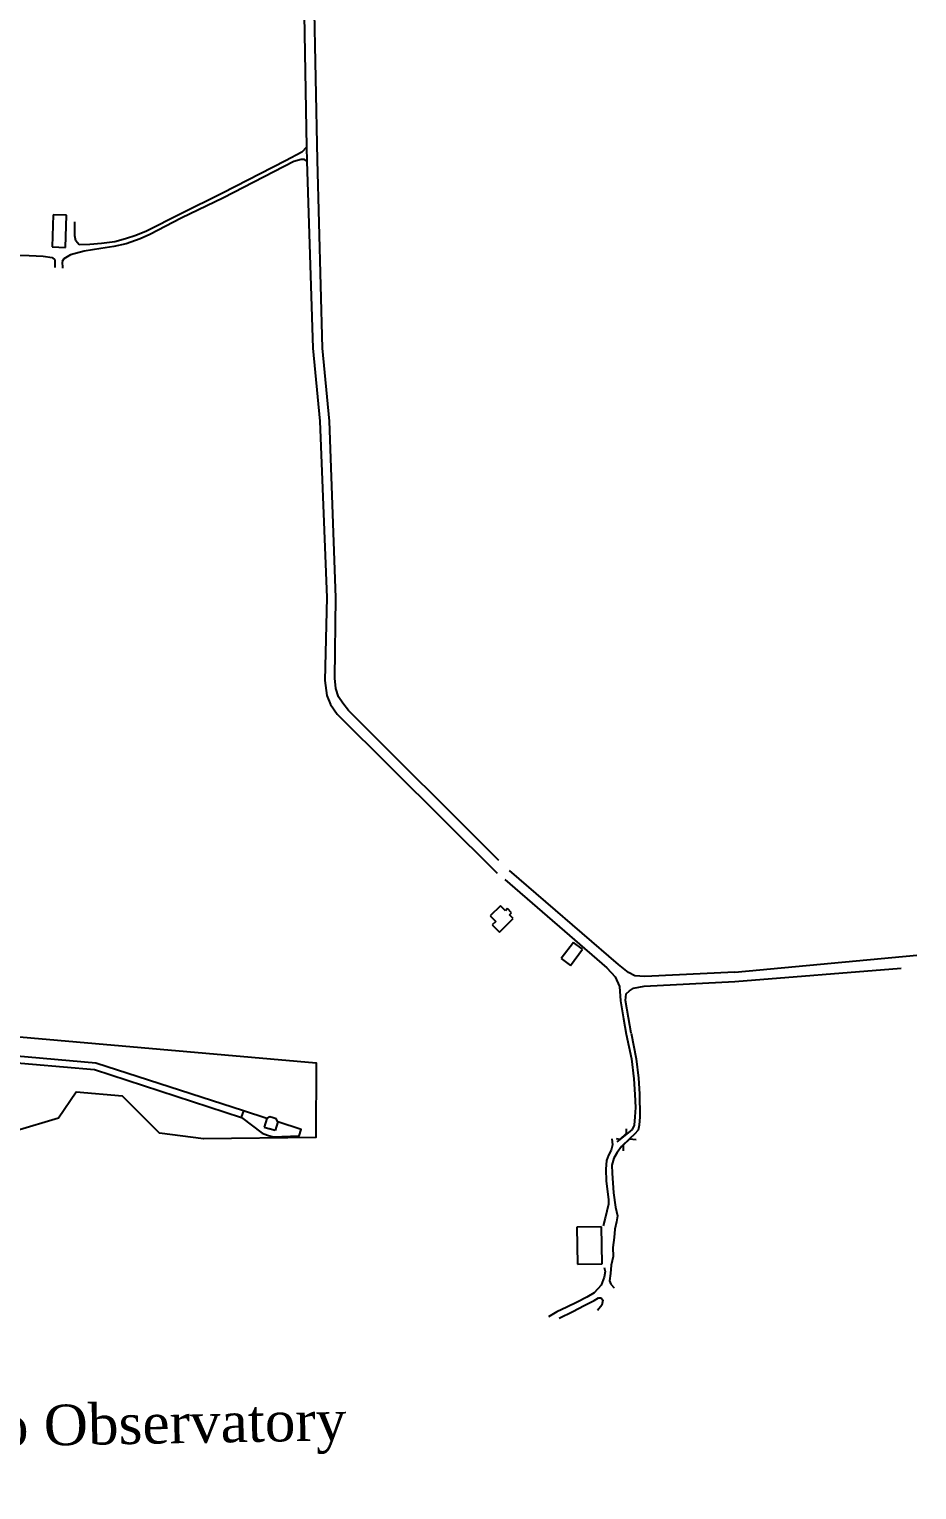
# Model space of a CAD drawing. Extents: x 627857 to 630341, y 4519011 to 4520662.
# Drawn here: x 629684 to 630341, y 4519011 to 4520091 of the extents above; entities that cross this region are included whole.
import ezdxf

# ---------------------------------------------------------------- set-up
doc = ezdxf.new("R2010")
doc.units = 0
doc.header["$LTSCALE"] = 25.4
doc.header["$MEASUREMENT"] = 0
doc.layers.add('EA_IS_NEW', color=7, linetype='Continuous')
doc.styles.add('5MM', font='SIMPLEX', dxfattribs={"height": 5})

msp = doc.modelspace()

# ---------------------------------------------------------------- linework, layer by layer
at = {"layer": 'EA_IS_NEW'}
for p, q in [((629881.5, 4520449.3, 5), (629889.2, 4520003.8, 5)), ((629897.3, 4519994.2, 5), (629887.5, 4520449.4, 5)), ((629889.2, 4520003.8, 5), (629885.6, 4520000.1, 5)), ((629889.2, 4520003.8, 5), (629889.4, 4519993.5, 5)), ((629873.6, 4519993.8, 5), (629827, 4519969.9, 5)), ((629879.7, 4519993.3, 5), (629827.7, 4519966.3, 5)), ((629885.6, 4520000.1, 5), (629873.6, 4519993.8, 5)), ((629885.1, 4519994.6, 5), (629879.7, 4519993.3, 5)), ((629887.6, 4519994.7, 5), (629885.1, 4519994.6, 5)), ((629889.4, 4519993.5, 5), (629887.6, 4519994.7, 5)), ((629889.4, 4519993.5, 5), (629893.7, 4519855.1, 5)), ((629901, 4519855.2, 5), (629897.3, 4519994.2, 5)), ((629827, 4519969.9, 5), (629795.6, 4519954.2, 5)), ((629827.7, 4519966.3, 5), (629796.3, 4519951.2, 5)), ((629701.7, 4519953.7, 5), (629700.9, 4519930.1, 5)), ((629711.5, 4519953.4, 5), (629701.7, 4519953.7, 5)), ((629710.7, 4519929.7, 5), (629711.5, 4519953.4, 5)), ((629717.8, 4519938.3, 5), (629717.7, 4519948.6, 5)), ((629795.6, 4519954.2, 5), (629770.8, 4519941.6, 5)), ((629796.3, 4519951.2, 5), (629773.3, 4519939.2, 5)), ((629718.5, 4519934.6, 5), (629717.8, 4519938.3, 5)), ((629762.9, 4519938.4, 5), (629755.1, 4519935.9, 5)), ((629766, 4519936.1, 5), (629755.7, 4519932.2, 5)), ((629770.8, 4519941.6, 5), (629762.9, 4519938.4, 5)), ((629773.3, 4519939.2, 5), (629766, 4519936.1, 5)), ((629700.9, 4519930.1, 5), (629710.7, 4519929.7, 5)), ((629724.7, 4519926.8, 5), (629714.4, 4519924.2, 5)), ((629721, 4519931.6, 5), (629718.5, 4519934.6, 5)), ((629728.9, 4519931.8, 5), (629721, 4519931.6, 5)), ((629736.9, 4519928.9, 5), (629724.7, 4519926.8, 5)), ((629737.4, 4519932.5, 5), (629728.9, 4519931.8, 5)), ((629746.6, 4519930.3, 5), (629736.9, 4519928.9, 5)), ((629747.2, 4519933.9, 5), (629737.4, 4519932.5, 5)), ((629755.7, 4519932.2, 5), (629746.6, 4519930.3, 5)), ((629755.1, 4519935.9, 5), (629747.2, 4519933.9, 5)), ((629683.9, 4519923.7, 5), (629694.3, 4519923.3, 5)), ((629694.3, 4519923.3, 5), (629701, 4519922.2, 5)), ((629701, 4519922.2, 5), (629702.9, 4519920.4, 5)), ((629702.9, 4519920.4, 5), (629703, 4519914.9, 5)), ((629709.6, 4519921.1, 5), (629708.4, 4519919.3, 5)), ((629708.4, 4519919.3, 5), (629708.5, 4519914.4, 5)), ((629714.4, 4519924.2, 5), (629709.6, 4519921.1, 5)), ((629893.7, 4519855.1, 5), (629898.9, 4519801.1, 5)), ((629906.2, 4519801.2, 5), (629901, 4519855.2, 5)), ((629898.9, 4519801.1, 5), (629904.2, 4519670.6, 5)), ((629910.9, 4519670.7, 5), (629906.2, 4519801.2, 5)), ((629904.2, 4519670.6, 5), (629902.8, 4519609.2, 5)), ((629910.1, 4519611.1, 5), (629910.9, 4519670.7, 5)), ((629902.8, 4519609.2, 5), (629904.2, 4519598.3, 5)), ((629910.9, 4519603.3, 5), (629910.1, 4519611.1, 5)), ((629912.8, 4519597.2, 5), (629910.9, 4519603.3, 5)), ((629904.2, 4519598.3, 5), (629906.8, 4519591.6, 5)), ((629906.8, 4519591.6, 5), (629906.8, 4519591.6, 5)), ((629906.8, 4519591.6, 5), (629911.8, 4519584.4, 5)), ((629915.9, 4519592.4, 5), (629912.8, 4519597.2, 5)), ((629920.3, 4519587, 5), (629915.9, 4519592.4, 5)), ((629911.8, 4519584.4, 5), (630030.3, 4519466.8, 5)), ((630031.4, 4519476, 5), (629920.3, 4519587, 5)), ((630035.9, 4519462.1, 5), (630111.4, 4519396.6, 5)), ((630119.9, 4519399.1, 5), (630039.4, 4519468.8, 5)), ((630032.6, 4519442.7, 5), (630025.1, 4519435.1, 5)), ((630036.3, 4519439, 5), (630032.6, 4519442.7, 5)), ((630037.8, 4519440.5, 5), (630036.3, 4519439, 5)), ((630040.8, 4519437.5, 5), (630037.8, 4519440.5, 5)), ((630025.1, 4519435.1, 5), (630029.2, 4519431.1, 5)), ((630029.2, 4519431.1, 5), (630026.6, 4519428.5, 5)), ((630026.6, 4519428.5, 5), (630032, 4519423.1, 5)), ((630032, 4519423.1, 5), (630042.1, 4519433.2, 5)), ((630039.3, 4519436, 5), (630040.8, 4519437.5, 5)), ((630042.1, 4519433.2, 5), (630039.3, 4519436, 5)), ((630086.7, 4519415.5, 5), (630077.7, 4519403.6, 5)), ((630084.5, 4519398.5, 5), (630093.5, 4519410.4, 5)), ((630093.5, 4519410.4, 5), (630086.7, 4519415.5, 5)), ((630077.7, 4519403.6, 5), (630084.5, 4519398.5, 5)), ((630111.4, 4519396.6, 5), (630117.6, 4519390, 5)), ((630127.3, 4519393.2, 5), (630119.9, 4519399.1, 5)), ((630206, 4519393.4, 5), (630340.8, 4519406, 5)), ((630206.1, 4519386.7, 5), (630329.1, 4519396.4, 5)), ((630117.6, 4519390, 5), (630120.8, 4519382.8, 5)), ((630132.2, 4519390.8, 5), (630127.3, 4519393.2, 5)), ((630139.5, 4519390.4, 5), (630132.2, 4519390.8, 5)), ((630139.1, 4519383.1, 5), (630206.1, 4519386.7, 5)), ((630206, 4519393.4, 5), (630139.5, 4519390.4, 5)), ((630120.8, 4519382.8, 5), (630121.6, 4519372.4, 5)), ((630125.2, 4519372.5, 5), (630125.8, 4519377.4, 5)), ((630125.8, 4519377.4, 5), (630128.1, 4519379.8, 5)), ((630128.1, 4519379.8, 5), (630131.2, 4519381.7, 5)), ((630131.2, 4519381.7, 5), (630139.1, 4519383.1, 5)), ((630121.6, 4519372.4, 5), (630123.6, 4519359.1, 5)), ((630127.3, 4519359.8, 5), (630125.2, 4519372.5, 5)), ((630123.6, 4519359.1, 5), (630125.7, 4519347.6, 5)), ((630129.3, 4519348.3, 5), (630127.3, 4519359.8, 5)), ((630125.7, 4519347.6, 5), (630129.6, 4519329.4, 5)), ((630129.3, 4519348.3, 5), (630133, 4519329.5, 5)), ((630129.6, 4519329.4, 5), (630131.4, 4519314.6, 5)), ((630133, 4519329.5, 5), (630134.8, 4519315, 5)), ((630131.4, 4519314.6, 5), (630132.2, 4519303.1, 5)), ((630134.8, 4519315, 5), (630135.6, 4519303.4, 5)), ((630132.2, 4519303.1, 5), (630132.7, 4519293.4, 5)), ((630135.6, 4519303.4, 5), (630135.9, 4519286.4, 5)), ((629842.4, 4519290.9, 5), (629840.9, 4519286.3, 5)), ((630132.7, 4519293.4, 5), (630132.2, 4519286.4, 5)), ((629859.8, 4519285.3, 5), (629857.7, 4519278.9, 5)), ((629857.7, 4519278.9, 5), (629862.1, 4519277.5, 5)), ((629865.9, 4519276.3, 5), (629861.5, 4519277.7, 5)), ((629867.9, 4519282.7, 5), (629865.9, 4519276.3, 5)), ((630125.7, 4519277.7, 5), (630125.7, 4519274.1, 5)), ((630130.2, 4519277.2, 5), (630127.2, 4519274.7, 5)), ((630131.7, 4519280.3, 5), (630130.2, 4519277.2, 5)), ((630132.2, 4519286.4, 5), (630131.7, 4519280.3, 5)), ((630135.4, 4519280.3, 5), (630134.5, 4519276.7, 5)), ((630135.9, 4519286.4, 5), (630135.4, 4519280.3, 5)), ((630115.1, 4519270.3, 5), (630115.5, 4519265.7, 5)), ((630120.9, 4519269.8, 5), (630118.5, 4519270.3, 5)), ((630127.2, 4519274.7, 5), (630118.8, 4519267.9, 5)), ((630125.7, 4519274.1, 5), (630120.9, 4519269.8, 5)), ((630128.5, 4519270.5, 5), (630122.2, 4519264.6, 5)), ((630128.2, 4519269.9, 5), (630123.4, 4519265.6, 5)), ((630133.1, 4519269.4, 5), (630128.2, 4519269.9, 5)), ((630131.8, 4519273.6, 5), (630128.5, 4519270.5, 5)), ((630134.5, 4519276.7, 5), (630131.8, 4519273.6, 5)), ((630112.6, 4519258.1, 5), (630111.1, 4519254.1, 5)), ((630114.7, 4519261.8, 5), (630112.6, 4519258.1, 5)), ((630115.5, 4519265.7, 5), (630114.7, 4519261.8, 5)), ((630116.6, 4519256, 5), (630115.2, 4519250.8, 5)), ((630119, 4519260, 5), (630116.6, 4519256, 5)), ((630122.2, 4519264.6, 5), (630119, 4519260, 5)), ((630123.4, 4519265.6, 5), (630123.5, 4519261.3, 5)), ((630111.1, 4519254.1, 5), (630110.6, 4519247.7, 5)), ((630110.6, 4519247.7, 5), (630110.8, 4519238.9, 5)), ((630115.2, 4519250.8, 5), (630115.3, 4519244.8, 5)), ((630115.3, 4519244.8, 5), (630116.4, 4519230.2, 5)), ((630110.8, 4519238.9, 5), (630112.6, 4519225.3, 5)), ((630112.6, 4519225.3, 5), (630112.6, 4519221.9, 5)), ((630116.4, 4519230.2, 5), (630117.8, 4519219.6, 5)), ((630111.5, 4519216.7, 5), (630110.1, 4519211.6, 5)), ((630112.6, 4519221.9, 5), (630111.5, 4519216.7, 5)), ((630117.8, 4519219.6, 5), (630119.2, 4519213.2, 5)), ((630119.2, 4519213.2, 5), (630118.6, 4519208.7, 5)), ((630107.4, 4519205.1, 5), (630089.1, 4519204.8, 5)), ((630089.1, 4519204.8, 5), (630089.6, 4519177.5, 5)), ((630107.9, 4519177.8, 5), (630107.4, 4519205.1, 5)), ((630110.1, 4519211.6, 5), (630108.6, 4519205.8, 5)), ((630117.2, 4519203.5, 5), (630116.7, 4519197.1, 5)), ((630118.6, 4519208.7, 5), (630117.2, 4519203.5, 5)), ((630116.7, 4519197.1, 5), (630115.9, 4519189.8, 5)), ((630116, 4519183.1, 5), (630114.6, 4519176.7, 5)), ((630115.9, 4519189.8, 5), (630116, 4519183.1, 5)), ((630089.6, 4519177.5, 5), (630107.9, 4519177.8, 5)), ((630110.1, 4519172.1, 5), (630109.3, 4519167.8, 5)), ((630109.5, 4519175.1, 5), (630110.1, 4519172.1, 5)), ((630114.1, 4519170.6, 5), (630113.3, 4519165.1, 5)), ((630114.6, 4519176.7, 5), (630114.1, 4519170.6, 5)), ((630107.3, 4519162, 5), (630101.9, 4519156.4, 5)), ((630109.3, 4519167.8, 5), (630107.3, 4519162, 5)), ((630113.3, 4519165.1, 5), (630114.3, 4519162.7, 5)), ((630114.3, 4519162.7, 5), (630116.7, 4519160, 5)), ((630089.5, 4519149.5, 5), (630081.9, 4519145.8, 5)), ((630096.7, 4519153, 5), (630089.5, 4519149.5, 5)), ((630094.7, 4519146.9, 5), (630102, 4519150.7, 5)), ((630101.9, 4519156.4, 5), (630096.7, 4519153, 5)), ((630102, 4519150.7, 5), (630105.3, 4519152.5, 5)), ((630107.8, 4519147.1, 5), (630104.5, 4519143.1, 5)), ((630105.3, 4519152.5, 5), (630107.1, 4519152.6, 5)), ((630107.1, 4519152.6, 5), (630108.4, 4519150.8, 5)), ((630108.4, 4519150.8, 5), (630107.8, 4519147.1, 5)), ((630074.4, 4519142.3, 5), (630068.3, 4519138.5, 5)), ((630081.9, 4519145.8, 5), (630074.4, 4519142.3, 5)), ((630076, 4519137.5, 5), (630086.3, 4519142.5, 5)), ((630086.3, 4519142.5, 5), (630094.7, 4519146.9, 5))]:
    msp.add_line(p, q, dxfattribs=at)
at = {"layer": 'EA_IS_NEW', "elevation": 5}
for points in [[(629537.3, 4519873.7), (629549.5, 4519874), (629556.8, 4519874.7), (629565.2, 4519877.9), (629573.1, 4519882.9), (629581.5, 4519890.3), (629589.3, 4519897.1), (629613.3, 4519920.6), (629616.9, 4519923.7), (629621.1, 4519925), (629626.6, 4519925.1), (629683.9, 4519923.7)], [(629663.4, 4519327.5), (629732.2, 4519321.4), (629841.1, 4519286.1), (629856.2, 4519274.3), (629860.3, 4519273), (629864.4, 4519271.7), (629883.8, 4519272.4), (629885.3, 4519277), (629867.9, 4519282.7), (629866.8, 4519285), (629864.4, 4519285.7), (629862.1, 4519286.5), (629859.8, 4519285.3), (629842.4, 4519290.9), (629842.4, 4519290.8), (629733.2, 4519326.2), (629663.6, 4519332.4)]]:
    msp.add_lwpolyline(points, dxfattribs=at)
at = {"layer": 'EA_IS_NEW', "color": 255}
msp.add_lwpolyline([(629637, 4519349.2), (629896.4, 4519326.4), (629896.1, 4519271.1), (629813, 4519270.1), (629780.3, 4519274.3), (629752.9, 4519301.7), (629718.7, 4519304.7), (629705.6, 4519285.6), (629674.3, 4519276.1)], dxfattribs=at)

# ---------------------------------------------------------------- texts
at = {"layer": 'EA_IS_NEW', "color": 7, "insert": (629128.6, 4519043.5), "char_height": 30, "width": 2194.56, "attachment_point": 5, "rotation": 1, "style": '5MM'}
msp.add_mtext('{\\fBook Antiqua|b0|i0|c0|p18;Figure 2(d).   Proposed facilities and infrastructure at the Hat Creek Radio Observatory}', dxfattribs=at)

doc.saveas('drawing.dxf')
